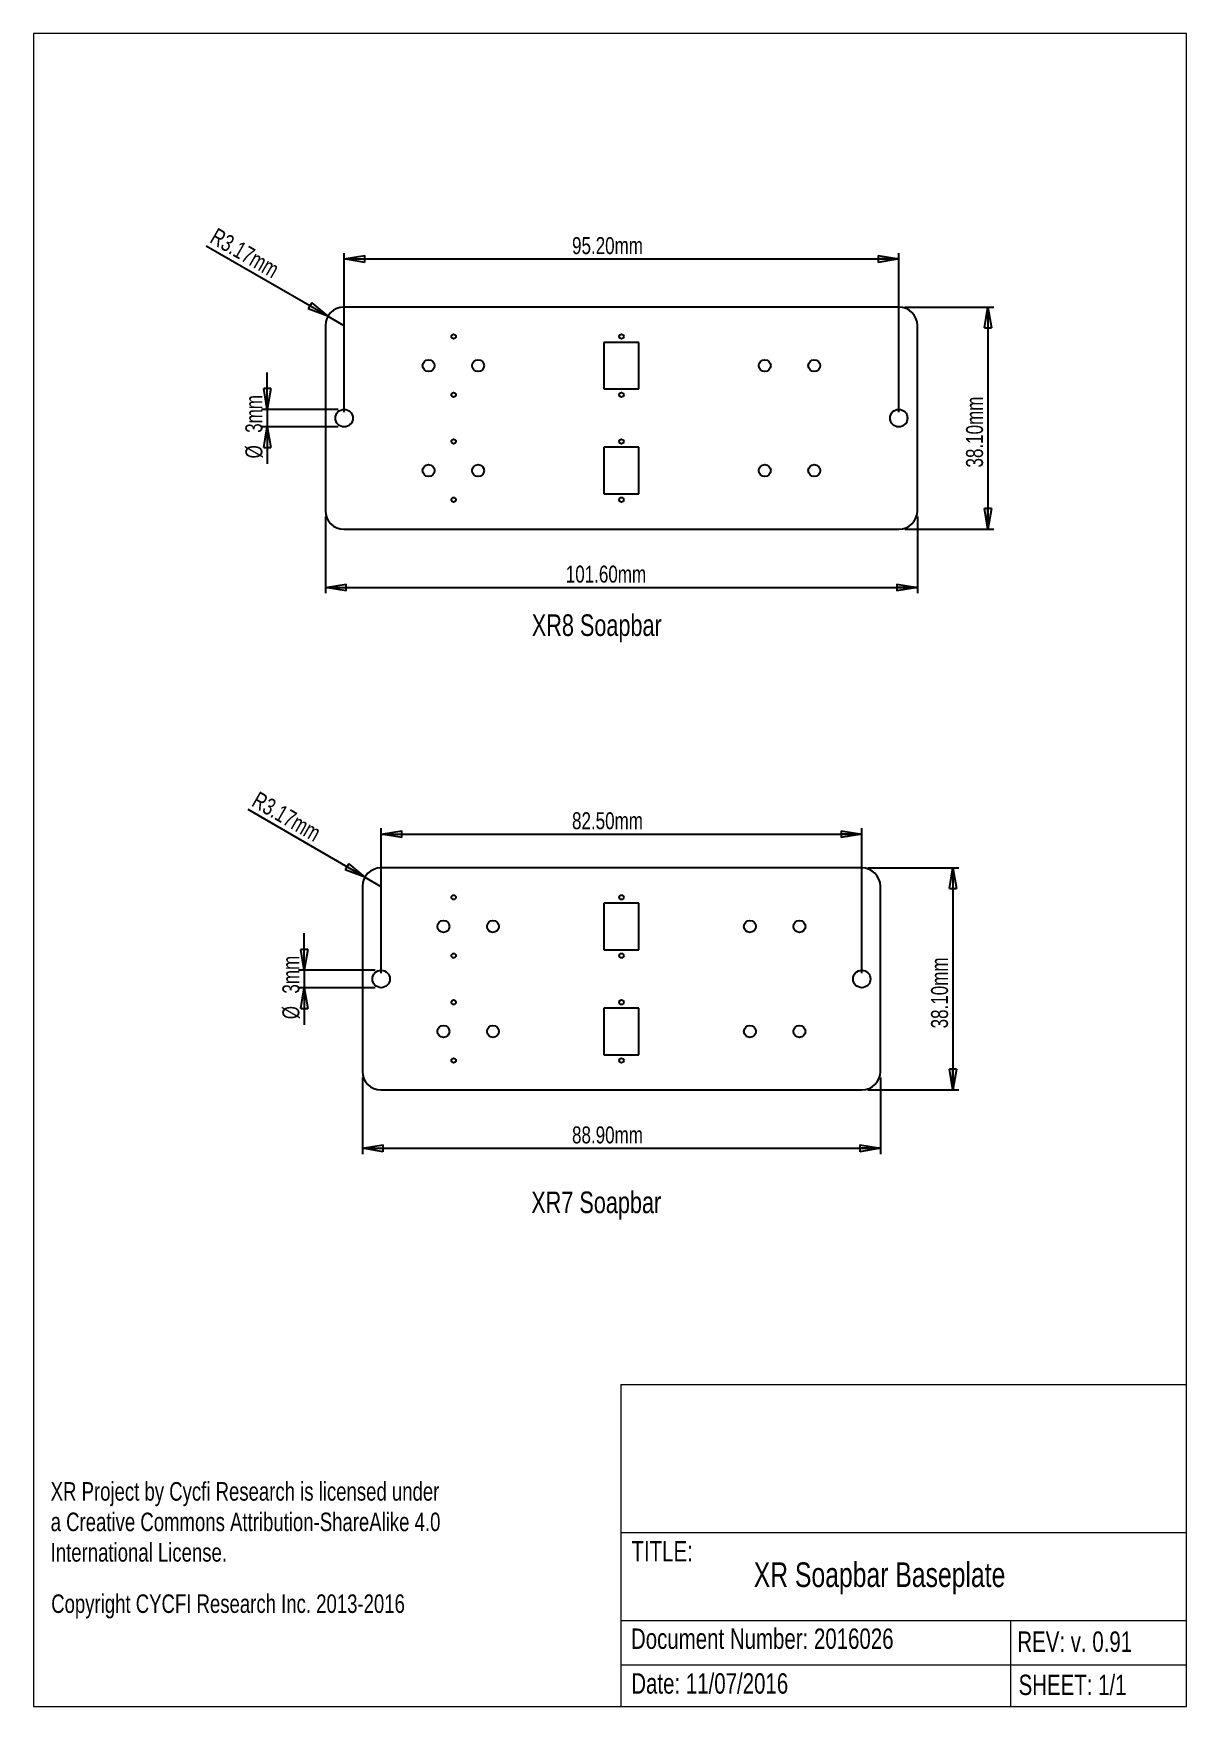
# Model space of a CAD drawing. Header units: millimetres. Extents: x -374 to 1644, y -804 to 292.
# Drawn here: x 5.9 to 203.8, y 5.3 to 292.3 of the extents above; entities that cross this region are included whole.
import ezdxf

# ---------------------------------------------------------------- set-up
doc = ezdxf.new("R2010")
doc.units = ezdxf.units.MM
doc.layers.add('LAYER_1', color=179, linetype='Continuous')
doc.styles.add('SLDTEXTSTYLE0', font='TXT', dxfattribs={"width": 0.75})
doc.dimstyles.new('SLDDIMSTYLE0', dxfattribs={"dimtxt": 2.910417, "dimasz": 3.556, "dimexe": 0, "dimexo": 0.0625, "dimgap": 0.727604, "dimtad": 1, "dimrnd": 1e-09, "dimzin": 4, "dimdsep": 46, "dimtxsty": 'SLDTEXTSTYLE0', "dimblk1": 'CLOSED', "dimblk2": 'CLOSED', "dimsah": 1, "dimcen": 0.09, "dimadec": 0, "dimazin": 1, "dimtfac": 1, "dimtofl": 0, "dimtmove": 0, "dimatfit": 3, "dimldrblk": 'CLOSED', "dimfxl": 1, "dimfrac": 2, "dimtolj": 1, "dimtzin": 12, "dimarcsym": 0})
doc.dimstyles.new('SLDDIMSTYLE1', dxfattribs={"dimtxt": 2.910417, "dimasz": 3.556, "dimexe": 0, "dimexo": 0.0625, "dimgap": 0.727604, "dimtad": 1, "dimrnd": 1e-09, "dimzin": 12, "dimdsep": 46, "dimtxsty": 'SLDTEXTSTYLE0', "dimblk1": 'CLOSED', "dimblk2": 'CLOSED', "dimsah": 1, "dimcen": 0.09, "dimadec": 0, "dimazin": 3, "dimtfac": 1, "dimtmove": 0, "dimatfit": 0, "dimldrblk": 'CLOSED', "dimfxl": 1, "dimfrac": 2, "dimtolj": 1, "dimtzin": 12, "dimarcsym": 0})
doc.dimstyles.new('SLDDIMSTYLE2', dxfattribs={"dimtxt": 2.910417, "dimasz": 3.556, "dimexe": 0, "dimexo": 0.0625, "dimgap": 0.727604, "dimtad": 1, "dimrnd": 1e-09, "dimzin": 12, "dimdsep": 46, "dimtxsty": 'SLDTEXTSTYLE0', "dimblk1": 'CLOSED', "dimblk2": 'CLOSED', "dimsah": 1, "dimcen": 0, "dimadec": 0, "dimazin": 3, "dimtfac": 1, "dimtofl": 0, "dimtmove": 0, "dimatfit": 3, "dimldrblk": 'CLOSED', "dimfxl": 1, "dimfrac": 2, "dimtolj": 1, "dimtzin": 12, "dimarcsym": 0})

# ---------------------------------------------------------------- blocks, each defined once
blk = doc.blocks.new('SW_NOTE_0')
at = {"layer": 'LAYER_1', "color": 0, "char_height": 3.175, "attachment_point": 1, "style": 'SLDTEXTSTYLE0'}
for s, insert in [('XR Project by Cycfi Research is licensed under', (0, 4.09)), ('a Creative Commons Attribution-ShareAlike 4.0', (0, -1.14)), ('International License.', (0, -6.37))]:
    blk.add_mtext(s, dxfattribs=dict(at, insert=insert))
blk = doc.blocks.new('_CLOSED')
at = {"color": 0, "linetype": 'ByBlock', "lineweight": -2}
for p, q in [((-1, 0.166667), (0, 0)), ((-1, 0.166667), (-1, -0.166667)), ((0, 0), (-1, -0.166667)), ((0, 0), (-1, 0))]:
    blk.add_line(p, q, dxfattribs=at)
blk = doc.blocks.new('_D')
at = {"layer": 'LAYER_1'}
for p, q in [((149.1, 149.12), (164.71, 149.12)), ((163.71, 149.12), (163.71, 111.02)), ((149.1, 111.02), (164.71, 111.02))]:
    blk.add_line(p, q, dxfattribs=at)
at = {"layer": 'LAYER_1', "xscale": 3.556, "yscale": 3.556}
for p, rotation in [((163.71, 149.12, -1.5), 90), ((163.71, 111.02, -1.5), 270)]:
    blk.add_blockref('_CLOSED', p, dxfattribs=dict(at, rotation=rotation))
at = {"layer": 'LAYER_1', "insert": (159.96, 121.59), "char_height": 2.91, "attachment_point": 1, "rotation": 90, "style": 'SLDTEXTSTYLE0'}
blk.add_mtext('38.10mm', dxfattribs=at)
blk = doc.blocks.new('_D_1')
at = {"layer": 'LAYER_1'}
for p, q in [((62.37, 113.19), (62.37, 100.02)), ((151.27, 113.19), (151.27, 100.02)), ((62.37, 101.02), (151.27, 101.02))]:
    blk.add_line(p, q, dxfattribs=at)
at = {"layer": 'LAYER_1', "xscale": 3.556, "yscale": 3.556, "rotation": 180}
blk.add_blockref('_CLOSED', (62.37, 101.02, -1.5), dxfattribs=at)
at = {"layer": 'LAYER_1', "xscale": 3.556, "yscale": 3.556}
blk.add_blockref('_CLOSED', (151.27, 101.02, -1.5), dxfattribs=at)
at = {"layer": 'LAYER_1', "insert": (98.34, 104.77), "char_height": 2.91, "attachment_point": 1, "style": 'SLDTEXTSTYLE0'}
blk.add_mtext('88.90mm', dxfattribs=at)
blk = doc.blocks.new('_D_2')
at = {"layer": 'LAYER_1'}
for p, q in [((52.37, 131.57), (52.37, 137.92)), ((64.57, 131.57), (51.37, 131.57)), ((52.37, 131.57), (52.37, 128.57)), ((64.57, 128.57), (51.37, 128.57)), ((52.37, 128.57), (52.37, 122.22))]:
    blk.add_line(p, q, dxfattribs=at)
at = {"layer": 'LAYER_1', "xscale": 3.556, "yscale": 3.556}
for p, rotation in [((52.37, 131.57, -1.5), 270), ((52.37, 128.57, -1.5), 90)]:
    blk.add_blockref('_CLOSED', p, dxfattribs=dict(at, rotation=rotation))
at = {"layer": 'LAYER_1', "char_height": 2.91, "attachment_point": 1, "rotation": 90, "style": 'SLDTEXTSTYLE0'}
for s, insert in [('3mm', (48.62, 127.55)), ('%%c', (48.62, 123.16))]:
    blk.add_mtext(s, dxfattribs=dict(at, insert=insert))
blk = doc.blocks.new('_D_3')
at = {"layer": 'LAYER_1'}
for q in [(42.72, 159.12), (65.54, 145.95)]:
    blk.add_line((62.79, 147.54), q, dxfattribs=at)
at = {"layer": 'LAYER_1', "xscale": 3.556, "yscale": 3.556, "rotation": 330}
blk.add_blockref('_CLOSED', (62.79, 147.54, -1.5), dxfattribs=at)
at = {"layer": 'LAYER_1', "insert": (44.59, 162.36), "char_height": 2.91, "attachment_point": 1, "rotation": 330, "style": 'SLDTEXTSTYLE0'}
blk.add_mtext('R3.17mm', dxfattribs=at)
blk = doc.blocks.new('_D_4')
at = {"layer": 'LAYER_1'}
for p, q in [((65.57, 131.07), (65.57, 155.91)), ((148.07, 131.07), (148.07, 155.91)), ((65.57, 154.91), (148.07, 154.91))]:
    blk.add_line(p, q, dxfattribs=at)
at = {"layer": 'LAYER_1', "xscale": 3.556, "yscale": 3.556, "rotation": 180}
blk.add_blockref('_CLOSED', (65.57, 154.91, -1.5), dxfattribs=at)
at = {"layer": 'LAYER_1', "xscale": 3.556, "yscale": 3.556}
blk.add_blockref('_CLOSED', (148.07, 154.91, -1.5), dxfattribs=at)
at = {"layer": 'LAYER_1', "insert": (98.34, 158.66), "char_height": 2.91, "attachment_point": 1, "style": 'SLDTEXTSTYLE0'}
blk.add_mtext('82.50mm', dxfattribs=at)
blk = doc.blocks.new('_D_5')
at = {"layer": 'LAYER_1'}
for p, q in [((155.45, 245.32), (170.73, 245.32)), ((169.73, 245.32), (169.73, 207.22)), ((155.45, 207.22), (170.73, 207.22))]:
    blk.add_line(p, q, dxfattribs=at)
at = {"layer": 'LAYER_1', "xscale": 3.556, "yscale": 3.556}
for p, rotation in [((169.73, 245.32, -1.5), 90), ((169.73, 207.22, -1.5), 270)]:
    blk.add_blockref('_CLOSED', p, dxfattribs=dict(at, rotation=rotation))
at = {"layer": 'LAYER_1', "insert": (165.97, 217.8), "char_height": 2.91, "attachment_point": 1, "rotation": 90, "style": 'SLDTEXTSTYLE0'}
blk.add_mtext('38.10mm', dxfattribs=at)
blk = doc.blocks.new('_D_6')
at = {"layer": 'LAYER_1'}
for p, q in [((56.02, 209.39), (56.02, 196.22)), ((157.62, 209.39), (157.62, 196.22)), ((56.02, 197.22), (157.62, 197.22))]:
    blk.add_line(p, q, dxfattribs=at)
at = {"layer": 'LAYER_1', "xscale": 3.556, "yscale": 3.556, "rotation": 180}
blk.add_blockref('_CLOSED', (56.02, 197.22, -1.5), dxfattribs=at)
at = {"layer": 'LAYER_1', "xscale": 3.556, "yscale": 3.556}
blk.add_blockref('_CLOSED', (157.62, 197.22, -1.5), dxfattribs=at)
at = {"layer": 'LAYER_1', "insert": (97.27, 200.97), "char_height": 2.91, "attachment_point": 1, "style": 'SLDTEXTSTYLE0'}
blk.add_mtext('101.60mm', dxfattribs=at)
blk = doc.blocks.new('_D_7')
at = {"layer": 'LAYER_1'}
for p, q in [((59.22, 227.27), (59.22, 254.57)), ((59.22, 253.57), (154.42, 253.57)), ((154.42, 227.27), (154.42, 254.57))]:
    blk.add_line(p, q, dxfattribs=at)
at = {"layer": 'LAYER_1', "xscale": 3.556, "yscale": 3.556, "rotation": 180}
blk.add_blockref('_CLOSED', (59.22, 253.57, -1.5), dxfattribs=at)
at = {"layer": 'LAYER_1', "xscale": 3.556, "yscale": 3.556}
blk.add_blockref('_CLOSED', (154.42, 253.57, -1.5), dxfattribs=at)
at = {"layer": 'LAYER_1', "insert": (98.34, 257.32), "char_height": 2.91, "attachment_point": 1, "style": 'SLDTEXTSTYLE0'}
blk.add_mtext('95.20mm', dxfattribs=at)
blk = doc.blocks.new('_D_8')
at = {"layer": 'LAYER_1'}
for p, q in [((46.02, 227.77), (46.02, 234.12)), ((58.22, 227.77), (45.02, 227.77)), ((46.02, 227.77), (46.02, 224.77)), ((58.22, 224.77), (45.02, 224.77)), ((46.02, 224.77), (46.02, 218.42))]:
    blk.add_line(p, q, dxfattribs=at)
at = {"layer": 'LAYER_1', "xscale": 3.556, "yscale": 3.556}
for p, rotation in [((46.02, 227.77, -1.5), 270), ((46.02, 224.77, -1.5), 90)]:
    blk.add_blockref('_CLOSED', p, dxfattribs=dict(at, rotation=rotation))
at = {"layer": 'LAYER_1', "char_height": 2.91, "attachment_point": 1, "rotation": 90, "style": 'SLDTEXTSTYLE0'}
for s, insert in [('3mm', (42.27, 223.75)), ('%%c', (42.27, 219.36))]:
    blk.add_mtext(s, dxfattribs=dict(at, insert=insert))
blk = doc.blocks.new('_D_9')
at = {"layer": 'LAYER_1'}
for q in [(35.56, 255.79), (59.19, 242.15)]:
    blk.add_line((56.44, 243.74), q, dxfattribs=at)
at = {"layer": 'LAYER_1', "xscale": 3.556, "yscale": 3.556, "rotation": 330}
blk.add_blockref('_CLOSED', (56.44, 243.74, -1.5), dxfattribs=at)
at = {"layer": 'LAYER_1', "insert": (37.43, 259.03), "char_height": 2.91, "attachment_point": 1, "rotation": 330, "style": 'SLDTEXTSTYLE0'}
blk.add_mtext('R3.17mm', dxfattribs=at)

msp = doc.modelspace()

# ---------------------------------------------------------------- linework, layer by layer
at = {"color": 7, "linetype": 'Continuous', "lineweight": 18}
for p, q in [((5.891, 292.257), (5.891, 5.257)), ((16.62, 292.257), (5.891, 292.257)), ((203.82, 292.257), (16.62, 292.257)), ((203.82, 5.257), (203.82, 292.257)), ((106.742, 60.507), (203.82, 60.507)), ((106.742, 60.507), (106.742, 5.257)), ((203.82, 35.033), (106.742, 35.033)), ((106.742, 20.016), (203.82, 20.016)), ((173.663, 12.406), (173.663, 20.016)), ((106.742, 12.406), (203.82, 12.406)), ((173.663, 5.257), (173.663, 12.406)), ((5.891, 5.257), (16.62, 5.257)), ((16.62, 5.257), (203.82, 5.257))]:
    msp.add_line(p, q, dxfattribs=at)
at = {"color": 7, "linetype": 'Continuous', "lineweight": 25}
for p, q in [((154.45, 245.321), (59.19, 245.321)), ((56.02, 242.151), (56.02, 210.391)), ((157.62, 210.391), (157.62, 242.151)), ((109.82, 239.271), (103.82, 239.271)), ((103.82, 239.271), (103.82, 231.271)), ((109.82, 231.271), (109.82, 239.271)), ((103.82, 231.271), (109.82, 231.271)), ((109.82, 221.271), (103.82, 221.271)), ((103.82, 221.271), (103.82, 213.271)), ((109.82, 213.271), (109.82, 221.271)), ((103.82, 213.271), (109.82, 213.271)), ((59.19, 207.221), (154.45, 207.221)), ((148.1, 149.12), (65.54, 149.12)), ((62.37, 145.95), (62.37, 114.19)), ((151.27, 114.19), (151.27, 145.95)), ((109.82, 143.07), (103.82, 143.07)), ((103.82, 143.07), (103.82, 135.07)), ((109.82, 135.07), (109.82, 143.07)), ((103.82, 135.07), (109.82, 135.07)), ((109.82, 125.07), (103.82, 125.07)), ((103.82, 125.07), (103.82, 117.07)), ((109.82, 117.07), (109.82, 125.07)), ((103.82, 117.07), (109.82, 117.07)), ((65.54, 111.02), (148.1, 111.02))]:
    msp.add_line(p, q, dxfattribs=at)
for centre, radius in [((78.02, 240.271), 0.39), ((106.82, 240.271), 0.39), ((73.72, 235.271), 1.025), ((82.22, 235.271), 1.025), ((131.42, 235.271), 1.025), ((139.92, 235.271), 1.025), ((78.02, 230.271), 0.39), ((106.82, 230.271), 0.39), ((59.22, 226.271), 1.5), ((154.42, 226.271), 1.5), ((78.02, 222.271), 0.39), ((106.82, 222.271), 0.39), ((73.72, 217.271), 1.025), ((82.22, 217.271), 1.025), ((131.42, 217.271), 1.025), ((139.92, 217.271), 1.025), ((78.02, 212.271), 0.39), ((106.82, 212.271), 0.39), ((78.02, 144.07), 0.39), ((106.82, 144.07), 0.39), ((76.27, 139.07), 1.025), ((84.77, 139.07), 1.025), ((128.87, 139.07), 1.025), ((137.37, 139.07), 1.025), ((78.02, 134.07), 0.39), ((106.82, 134.07), 0.39), ((65.57, 130.07), 1.5), ((148.07, 130.07), 1.5), ((78.02, 126.07), 0.39), ((106.82, 126.07), 0.39), ((76.27, 121.07), 1.025), ((84.77, 121.07), 1.025), ((128.87, 121.07), 1.025), ((137.37, 121.07), 1.025), ((78.02, 116.07), 0.39), ((106.82, 116.07), 0.39)]:
    msp.add_circle(centre, radius, dxfattribs=at)
for centre, start, end in [((59.19, 242.151), 90, 180), ((154.45, 242.151), 0, 90), ((59.19, 210.391), 180, 270), ((154.45, 210.391), 270, 0), ((65.54, 145.95), 90, 180), ((148.1, 145.95), 0, 90), ((65.54, 114.19), 180, 270), ((148.1, 114.19), 270, 0)]:
    msp.add_arc(centre, 3.17, start, end, dxfattribs=at)

# ---------------------------------------------------------------- block references
at = {"layer": 'LAYER_1'}
msp.add_blockref('SW_NOTE_0', (8.846, 39.659), dxfattribs=at)

# ---------------------------------------------------------------- texts
at = {"color": 7, "linetype": 'Continuous', "lineweight": 0, "char_height": 3.5, "attachment_point": 1, "style": 'SLDTEXTSTYLE0'}
for s, insert in [('TITLE:', (108.54, 33.641)), ('Document Number: 2016026', (108.453, 18.646)), ('REV: v. 0.91', (174.771, 18.138)), ('Date: 11/07/2016', (108.509, 10.966)), ('SHEET: 1/1', (174.988, 10.726))]:
    msp.add_mtext(s, dxfattribs=dict(at, insert=insert))
at = {"layer": 'LAYER_1', "attachment_point": 1, "style": 'SLDTEXTSTYLE0'}
for s, insert, char_height in [('XR8 Soapbar', (91.434, 192.608), 3.70417), ('XR7 Soapbar', (91.34, 93.599), 3.70417), ('XR Soapbar Baseplate', (129.523, 29.992), 4.23333), ('Copyright CYCFI Research Inc. 2013-2016', (8.94, 24.49), 3.175)]:
    msp.add_mtext(s, dxfattribs=dict(at, insert=insert, char_height=char_height))

# ---------------------------------------------------------------- dimensions: what is measured, and where the dimension line sits
at = {"layer": 'LAYER_1'}
for center, mpoint, picture, middle in [((59.19, 242.151), (56.445, 243.736), '_D_9', (42.87, 251.573)), ((65.54, 145.95), (62.795, 147.535), '_D_3', (50.024, 154.909))]:
    dim = msp.add_radius_dim(center=center, mpoint=mpoint, dimstyle='SLDDIMSTYLE2', dxfattribs=at)
    dim.commit()
    dim.dimension.update_dxf_attribs({"geometry": picture, "text_midpoint": middle, "dimtype": 164})
for base, p1, p2, picture, middle in [((154.42, 253.569), (59.22, 226.271), (154.42, 226.271), '_D_7', (106.82, 253.569)), ((157.62, 197.221), (56.02, 210.391), (157.62, 210.391), '_D_6', (106.82, 197.221)), ((148.07, 154.909), (65.57, 130.07), (148.07, 130.07), '_D_4', (106.82, 154.909)), ((151.27, 101.02), (62.37, 114.19), (151.27, 114.19), '_D_1', (106.82, 101.02))]:
    dim = msp.add_linear_dim(base=base, p1=p1, p2=p2, dimstyle='SLDDIMSTYLE0', dxfattribs=at)
    dim.commit()
    dim.dimension.update_dxf_attribs({"geometry": picture, "text_midpoint": middle, "dimtype": 160})
for base, p1, p2, picture, middle in [((169.726, 207.221), (154.45, 245.321), (154.45, 207.221), '_D_5', (169.726, 226.271)), ((163.708, 111.02), (148.1, 149.12), (148.1, 111.02), '_D', (163.708, 130.07))]:
    dim = msp.add_linear_dim(base=base, p1=p1, p2=p2, angle=90, dimstyle='SLDDIMSTYLE0', dxfattribs=at)
    dim.commit()
    dim.dimension.update_dxf_attribs({"geometry": picture, "text_midpoint": middle, "dimtype": 160})
for base, p1, p2, picture, middle in [((46.02, 224.771), (59.22, 227.771), (59.22, 224.771), '_D_8', (46.02, 226.271)), ((52.37, 128.57), (65.57, 131.57), (65.57, 128.57), '_D_2', (52.37, 130.07))]:
    dim = msp.add_linear_dim(base=base, p1=p1, p2=p2, angle=90, text='%%c<>', dimstyle='SLDDIMSTYLE1', dxfattribs=at)
    dim.commit()
    dim.dimension.update_dxf_attribs({"geometry": picture, "text_midpoint": middle, "dimtype": 160})

doc.saveas('drawing.dxf')
